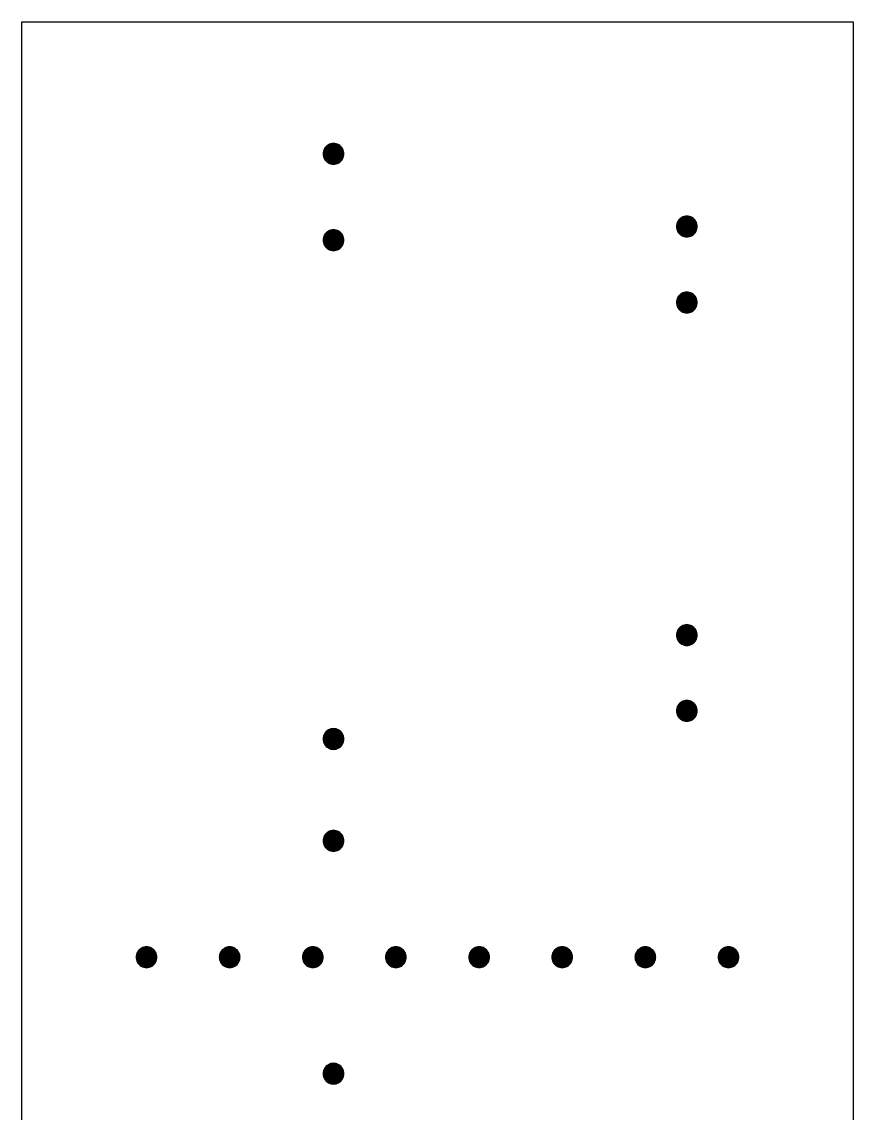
# Model space of a CAD drawing. Extents: x -2 to 177, y -6 to 16.
# Drawn here: x 63 to 67, y 10.25 to 15.5 of the extents above; entities that cross this region are included whole.
import ezdxf

# ---------------------------------------------------------------- set-up
doc = ezdxf.new("R2010")
doc.units = 0
doc.layers.add('Outline', color=1, linetype='continuous')
doc.layers.add('V2', color=103, linetype='continuous')

msp = doc.modelspace()

# ---------------------------------------------------------------- linework, layer by layer
at = {"layer": 'Outline'}
msp.add_lwpolyline([(67, 15.5), (67, 6.5), (63, 6.5), (63, 15.5)], close=True, dxfattribs=at)
at = {"layer": 'V2'}
for points in [[(64.55, 14.865), (64.5496, 14.8715), (64.5483, 14.8779), (64.5462, 14.8841), (64.5433, 14.89), (64.5397, 14.8954), (64.5354, 14.9004), (64.5304, 14.9047), (64.525, 14.9083), (64.5191, 14.9112), (64.5129, 14.9133), (64.5065, 14.9146), (64.5, 14.915), (64.4935, 14.9146), (64.4871, 14.9133), (64.4809, 14.9112), (64.475, 14.9083), (64.4696, 14.9047), (64.4646, 14.9004), (64.4603, 14.8954), (64.4567, 14.89), (64.4538, 14.8841), (64.4517, 14.8779), (64.4504, 14.8715), (64.45, 14.865), (64.4504, 14.8585), (64.4517, 14.8521), (64.4538, 14.8459), (64.4567, 14.84), (64.4603, 14.8346), (64.4646, 14.8296), (64.4696, 14.8253), (64.475, 14.8217), (64.4809, 14.8188), (64.4871, 14.8167), (64.4935, 14.8154), (64.5, 14.815), (64.5065, 14.8154), (64.5129, 14.8167), (64.5191, 14.8188), (64.525, 14.8217), (64.5304, 14.8253), (64.5354, 14.8296), (64.5397, 14.8346), (64.5433, 14.84), (64.5462, 14.8459), (64.5483, 14.8521), (64.5496, 14.8585), (64.55, 14.865)], [(66.25, 14.515), (66.2496, 14.5215), (66.2483, 14.5279), (66.2462, 14.5341), (66.2433, 14.54), (66.2397, 14.5454), (66.2354, 14.5504), (66.2304, 14.5547), (66.225, 14.5583), (66.2191, 14.5612), (66.2129, 14.5633), (66.2065, 14.5646), (66.2, 14.565), (66.1935, 14.5646), (66.1871, 14.5633), (66.1809, 14.5612), (66.175, 14.5583), (66.1696, 14.5547), (66.1646, 14.5504), (66.1603, 14.5454), (66.1567, 14.54), (66.1538, 14.5341), (66.1517, 14.5279), (66.1504, 14.5215), (66.15, 14.515), (66.1504, 14.5085), (66.1517, 14.5021), (66.1538, 14.4959), (66.1567, 14.49), (66.1603, 14.4846), (66.1646, 14.4796), (66.1696, 14.4753), (66.175, 14.4717), (66.1809, 14.4688), (66.1871, 14.4667), (66.1935, 14.4654), (66.2, 14.465), (66.2065, 14.4654), (66.2129, 14.4667), (66.2191, 14.4688), (66.225, 14.4717), (66.2304, 14.4753), (66.2354, 14.4796), (66.2397, 14.4846), (66.2433, 14.49), (66.2462, 14.4959), (66.2483, 14.5021), (66.2496, 14.5085), (66.25, 14.515)], [(64.55, 14.45), (64.5496, 14.4565), (64.5483, 14.4629), (64.5462, 14.4691), (64.5433, 14.475), (64.5397, 14.4804), (64.5354, 14.4854), (64.5304, 14.4897), (64.525, 14.4933), (64.5191, 14.4962), (64.5129, 14.4983), (64.5065, 14.4996), (64.5, 14.5), (64.4935, 14.4996), (64.4871, 14.4983), (64.4809, 14.4962), (64.475, 14.4933), (64.4696, 14.4897), (64.4646, 14.4854), (64.4603, 14.4804), (64.4567, 14.475), (64.4538, 14.4691), (64.4517, 14.4629), (64.4504, 14.4565), (64.45, 14.45), (64.4504, 14.4435), (64.4517, 14.4371), (64.4538, 14.4309), (64.4567, 14.425), (64.4603, 14.4196), (64.4646, 14.4146), (64.4696, 14.4103), (64.475, 14.4067), (64.4809, 14.4038), (64.4871, 14.4017), (64.4935, 14.4004), (64.5, 14.4), (64.5065, 14.4004), (64.5129, 14.4017), (64.5191, 14.4038), (64.525, 14.4067), (64.5304, 14.4103), (64.5354, 14.4146), (64.5397, 14.4196), (64.5433, 14.425), (64.5462, 14.4309), (64.5483, 14.4371), (64.5496, 14.4435), (64.55, 14.45)], [(66.25, 14.15), (66.2496, 14.1565), (66.2483, 14.1629), (66.2462, 14.1691), (66.2433, 14.175), (66.2397, 14.1804), (66.2354, 14.1854), (66.2304, 14.1897), (66.225, 14.1933), (66.2191, 14.1962), (66.2129, 14.1983), (66.2065, 14.1996), (66.2, 14.2), (66.1935, 14.1996), (66.1871, 14.1983), (66.1809, 14.1962), (66.175, 14.1933), (66.1696, 14.1897), (66.1646, 14.1854), (66.1603, 14.1804), (66.1567, 14.175), (66.1538, 14.1691), (66.1517, 14.1629), (66.1504, 14.1565), (66.15, 14.15), (66.1504, 14.1435), (66.1517, 14.1371), (66.1538, 14.1309), (66.1567, 14.125), (66.1603, 14.1196), (66.1646, 14.1146), (66.1696, 14.1103), (66.175, 14.1067), (66.1809, 14.1038), (66.1871, 14.1017), (66.1935, 14.1004), (66.2, 14.1), (66.2065, 14.1004), (66.2129, 14.1017), (66.2191, 14.1038), (66.225, 14.1067), (66.2304, 14.1103), (66.2354, 14.1146), (66.2397, 14.1196), (66.2433, 14.125), (66.2462, 14.1309), (66.2483, 14.1371), (66.2496, 14.1435), (66.25, 14.15)], [(66.25, 12.55), (66.2496, 12.5565), (66.2483, 12.5629), (66.2462, 12.5691), (66.2433, 12.575), (66.2397, 12.5804), (66.2354, 12.5854), (66.2304, 12.5897), (66.225, 12.5933), (66.2191, 12.5962), (66.2129, 12.5983), (66.2065, 12.5996), (66.2, 12.6), (66.1935, 12.5996), (66.1871, 12.5983), (66.1809, 12.5962), (66.175, 12.5933), (66.1696, 12.5897), (66.1646, 12.5854), (66.1603, 12.5804), (66.1567, 12.575), (66.1538, 12.5691), (66.1517, 12.5629), (66.1504, 12.5565), (66.15, 12.55), (66.1504, 12.5435), (66.1517, 12.5371), (66.1538, 12.5309), (66.1567, 12.525), (66.1603, 12.5196), (66.1646, 12.5146), (66.1696, 12.5103), (66.175, 12.5067), (66.1809, 12.5038), (66.1871, 12.5017), (66.1935, 12.5004), (66.2, 12.5), (66.2065, 12.5004), (66.2129, 12.5017), (66.2191, 12.5038), (66.225, 12.5067), (66.2304, 12.5103), (66.2354, 12.5146), (66.2397, 12.5196), (66.2433, 12.525), (66.2462, 12.5309), (66.2483, 12.5371), (66.2496, 12.5435), (66.25, 12.55)], [(66.25, 12.185), (66.2496, 12.1915), (66.2483, 12.1979), (66.2462, 12.2041), (66.2433, 12.21), (66.2397, 12.2154), (66.2354, 12.2204), (66.2304, 12.2247), (66.225, 12.2283), (66.2191, 12.2312), (66.2129, 12.2333), (66.2065, 12.2346), (66.2, 12.235), (66.1935, 12.2346), (66.1871, 12.2333), (66.1809, 12.2312), (66.175, 12.2283), (66.1696, 12.2247), (66.1646, 12.2204), (66.1603, 12.2154), (66.1567, 12.21), (66.1538, 12.2041), (66.1517, 12.1979), (66.1504, 12.1915), (66.15, 12.185), (66.1504, 12.1785), (66.1517, 12.1721), (66.1538, 12.1659), (66.1567, 12.16), (66.1603, 12.1546), (66.1646, 12.1496), (66.1696, 12.1453), (66.175, 12.1417), (66.1809, 12.1388), (66.1871, 12.1367), (66.1935, 12.1354), (66.2, 12.135), (66.2065, 12.1354), (66.2129, 12.1367), (66.2191, 12.1388), (66.225, 12.1417), (66.2304, 12.1453), (66.2354, 12.1496), (66.2397, 12.1546), (66.2433, 12.16), (66.2462, 12.1659), (66.2483, 12.1721), (66.2496, 12.1785), (66.25, 12.185)], [(64.55, 12.05), (64.5496, 12.0565), (64.5483, 12.0629), (64.5462, 12.0691), (64.5433, 12.075), (64.5397, 12.0804), (64.5354, 12.0854), (64.5304, 12.0897), (64.525, 12.0933), (64.5191, 12.0962), (64.5129, 12.0983), (64.5065, 12.0996), (64.5, 12.1), (64.4935, 12.0996), (64.4871, 12.0983), (64.4809, 12.0962), (64.475, 12.0933), (64.4696, 12.0897), (64.4646, 12.0854), (64.4603, 12.0804), (64.4567, 12.075), (64.4538, 12.0691), (64.4517, 12.0629), (64.4504, 12.0565), (64.45, 12.05), (64.4504, 12.0435), (64.4517, 12.0371), (64.4538, 12.0309), (64.4567, 12.025), (64.4603, 12.0196), (64.4646, 12.0146), (64.4696, 12.0103), (64.475, 12.0067), (64.4809, 12.0038), (64.4871, 12.0017), (64.4935, 12.0004), (64.5, 12), (64.5065, 12.0004), (64.5129, 12.0017), (64.5191, 12.0038), (64.525, 12.0067), (64.5304, 12.0103), (64.5354, 12.0146), (64.5397, 12.0196), (64.5433, 12.025), (64.5462, 12.0309), (64.5483, 12.0371), (64.5496, 12.0435), (64.55, 12.05)], [(64.55, 11.56), (64.5496, 11.5665), (64.5483, 11.5729), (64.5462, 11.5791), (64.5433, 11.585), (64.5397, 11.5904), (64.5354, 11.5954), (64.5304, 11.5997), (64.525, 11.6033), (64.5191, 11.6062), (64.5129, 11.6083), (64.5065, 11.6096), (64.5, 11.61), (64.4935, 11.6096), (64.4871, 11.6083), (64.4809, 11.6062), (64.475, 11.6033), (64.4696, 11.5997), (64.4646, 11.5954), (64.4603, 11.5904), (64.4567, 11.585), (64.4538, 11.5791), (64.4517, 11.5729), (64.4504, 11.5665), (64.45, 11.56), (64.4504, 11.5535), (64.4517, 11.5471), (64.4538, 11.5409), (64.4567, 11.535), (64.4603, 11.5296), (64.4646, 11.5246), (64.4696, 11.5203), (64.475, 11.5167), (64.4809, 11.5138), (64.4871, 11.5117), (64.4935, 11.5104), (64.5, 11.51), (64.5065, 11.5104), (64.5129, 11.5117), (64.5191, 11.5138), (64.525, 11.5167), (64.5304, 11.5203), (64.5354, 11.5246), (64.5397, 11.5296), (64.5433, 11.535), (64.5462, 11.5409), (64.5483, 11.5471), (64.5496, 11.5535), (64.55, 11.56)], [(63.65, 11), (63.6496, 11.0065), (63.6483, 11.0129), (63.6462, 11.0191), (63.6433, 11.025), (63.6397, 11.0304), (63.6354, 11.0354), (63.6304, 11.0397), (63.625, 11.0433), (63.6191, 11.0462), (63.6129, 11.0483), (63.6065, 11.0496), (63.6, 11.05), (63.5935, 11.0496), (63.5871, 11.0483), (63.5809, 11.0462), (63.575, 11.0433), (63.5696, 11.0397), (63.5646, 11.0354), (63.5603, 11.0304), (63.5567, 11.025), (63.5538, 11.0191), (63.5517, 11.0129), (63.5504, 11.0065), (63.55, 11), (63.5504, 10.9935), (63.5517, 10.9871), (63.5538, 10.9809), (63.5567, 10.975), (63.5603, 10.9696), (63.5646, 10.9646), (63.5696, 10.9603), (63.575, 10.9567), (63.5809, 10.9538), (63.5871, 10.9517), (63.5935, 10.9504), (63.6, 10.95), (63.6065, 10.9504), (63.6129, 10.9517), (63.6191, 10.9538), (63.625, 10.9567), (63.6304, 10.9603), (63.6354, 10.9646), (63.6397, 10.9696), (63.6433, 10.975), (63.6462, 10.9809), (63.6483, 10.9871), (63.6496, 10.9935), (63.65, 11)], [(64.05, 11), (64.0496, 11.0065), (64.0483, 11.0129), (64.0462, 11.0191), (64.0433, 11.025), (64.0397, 11.0304), (64.0354, 11.0354), (64.0304, 11.0397), (64.025, 11.0433), (64.0191, 11.0462), (64.0129, 11.0483), (64.0065, 11.0496), (64, 11.05), (63.9935, 11.0496), (63.9871, 11.0483), (63.9809, 11.0462), (63.975, 11.0433), (63.9696, 11.0397), (63.9646, 11.0354), (63.9603, 11.0304), (63.9567, 11.025), (63.9538, 11.0191), (63.9517, 11.0129), (63.9504, 11.0065), (63.95, 11), (63.9504, 10.9935), (63.9517, 10.9871), (63.9538, 10.9809), (63.9567, 10.975), (63.9603, 10.9696), (63.9646, 10.9646), (63.9696, 10.9603), (63.975, 10.9567), (63.9809, 10.9538), (63.9871, 10.9517), (63.9935, 10.9504), (64, 10.95), (64.0065, 10.9504), (64.0129, 10.9517), (64.0191, 10.9538), (64.025, 10.9567), (64.0304, 10.9603), (64.0354, 10.9646), (64.0397, 10.9696), (64.0433, 10.975), (64.0462, 10.9809), (64.0483, 10.9871), (64.0496, 10.9935), (64.05, 11)], [(64.45, 11), (64.4496, 11.0065), (64.4483, 11.0129), (64.4462, 11.0191), (64.4433, 11.025), (64.4397, 11.0304), (64.4354, 11.0354), (64.4304, 11.0397), (64.425, 11.0433), (64.4191, 11.0462), (64.4129, 11.0483), (64.4065, 11.0496), (64.4, 11.05), (64.3935, 11.0496), (64.3871, 11.0483), (64.3809, 11.0462), (64.375, 11.0433), (64.3696, 11.0397), (64.3646, 11.0354), (64.3603, 11.0304), (64.3567, 11.025), (64.3538, 11.0191), (64.3517, 11.0129), (64.3504, 11.0065), (64.35, 11), (64.3504, 10.9935), (64.3517, 10.9871), (64.3538, 10.9809), (64.3567, 10.975), (64.3603, 10.9696), (64.3646, 10.9646), (64.3696, 10.9603), (64.375, 10.9567), (64.3809, 10.9538), (64.3871, 10.9517), (64.3935, 10.9504), (64.4, 10.95), (64.4065, 10.9504), (64.4129, 10.9517), (64.4191, 10.9538), (64.425, 10.9567), (64.4304, 10.9603), (64.4354, 10.9646), (64.4397, 10.9696), (64.4433, 10.975), (64.4462, 10.9809), (64.4483, 10.9871), (64.4496, 10.9935), (64.45, 11)], [(64.85, 11), (64.8496, 11.0065), (64.8483, 11.0129), (64.8462, 11.0191), (64.8433, 11.025), (64.8397, 11.0304), (64.8354, 11.0354), (64.8304, 11.0397), (64.825, 11.0433), (64.8191, 11.0462), (64.8129, 11.0483), (64.8065, 11.0496), (64.8, 11.05), (64.7935, 11.0496), (64.7871, 11.0483), (64.7809, 11.0462), (64.775, 11.0433), (64.7696, 11.0397), (64.7646, 11.0354), (64.7603, 11.0304), (64.7567, 11.025), (64.7538, 11.0191), (64.7517, 11.0129), (64.7504, 11.0065), (64.75, 11), (64.7504, 10.9935), (64.7517, 10.9871), (64.7538, 10.9809), (64.7567, 10.975), (64.7603, 10.9696), (64.7646, 10.9646), (64.7696, 10.9603), (64.775, 10.9567), (64.7809, 10.9538), (64.7871, 10.9517), (64.7935, 10.9504), (64.8, 10.95), (64.8065, 10.9504), (64.8129, 10.9517), (64.8191, 10.9538), (64.825, 10.9567), (64.8304, 10.9603), (64.8354, 10.9646), (64.8397, 10.9696), (64.8433, 10.975), (64.8462, 10.9809), (64.8483, 10.9871), (64.8496, 10.9935), (64.85, 11)], [(65.25, 11), (65.2496, 11.0065), (65.2483, 11.0129), (65.2462, 11.0191), (65.2433, 11.025), (65.2397, 11.0304), (65.2354, 11.0354), (65.2304, 11.0397), (65.225, 11.0433), (65.2191, 11.0462), (65.2129, 11.0483), (65.2065, 11.0496), (65.2, 11.05), (65.1935, 11.0496), (65.1871, 11.0483), (65.1809, 11.0462), (65.175, 11.0433), (65.1696, 11.0397), (65.1646, 11.0354), (65.1603, 11.0304), (65.1567, 11.025), (65.1538, 11.0191), (65.1517, 11.0129), (65.1504, 11.0065), (65.15, 11), (65.1504, 10.9935), (65.1517, 10.9871), (65.1538, 10.9809), (65.1567, 10.975), (65.1603, 10.9696), (65.1646, 10.9646), (65.1696, 10.9603), (65.175, 10.9567), (65.1809, 10.9538), (65.1871, 10.9517), (65.1935, 10.9504), (65.2, 10.95), (65.2065, 10.9504), (65.2129, 10.9517), (65.2191, 10.9538), (65.225, 10.9567), (65.2304, 10.9603), (65.2354, 10.9646), (65.2397, 10.9696), (65.2433, 10.975), (65.2462, 10.9809), (65.2483, 10.9871), (65.2496, 10.9935), (65.25, 11)], [(65.65, 11), (65.6496, 11.0065), (65.6483, 11.0129), (65.6462, 11.0191), (65.6433, 11.025), (65.6397, 11.0304), (65.6354, 11.0354), (65.6304, 11.0397), (65.625, 11.0433), (65.6191, 11.0462), (65.6129, 11.0483), (65.6065, 11.0496), (65.6, 11.05), (65.5935, 11.0496), (65.5871, 11.0483), (65.5809, 11.0462), (65.575, 11.0433), (65.5696, 11.0397), (65.5646, 11.0354), (65.5603, 11.0304), (65.5567, 11.025), (65.5538, 11.0191), (65.5517, 11.0129), (65.5504, 11.0065), (65.55, 11), (65.5504, 10.9935), (65.5517, 10.9871), (65.5538, 10.9809), (65.5567, 10.975), (65.5603, 10.9696), (65.5646, 10.9646), (65.5696, 10.9603), (65.575, 10.9567), (65.5809, 10.9538), (65.5871, 10.9517), (65.5935, 10.9504), (65.6, 10.95), (65.6065, 10.9504), (65.6129, 10.9517), (65.6191, 10.9538), (65.625, 10.9567), (65.6304, 10.9603), (65.6354, 10.9646), (65.6397, 10.9696), (65.6433, 10.975), (65.6462, 10.9809), (65.6483, 10.9871), (65.6496, 10.9935), (65.65, 11)], [(66.05, 11), (66.0496, 11.0065), (66.0483, 11.0129), (66.0462, 11.0191), (66.0433, 11.025), (66.0397, 11.0304), (66.0354, 11.0354), (66.0304, 11.0397), (66.025, 11.0433), (66.0191, 11.0462), (66.0129, 11.0483), (66.0065, 11.0496), (66, 11.05), (65.9935, 11.0496), (65.9871, 11.0483), (65.9809, 11.0462), (65.975, 11.0433), (65.9696, 11.0397), (65.9646, 11.0354), (65.9603, 11.0304), (65.9567, 11.025), (65.9538, 11.0191), (65.9517, 11.0129), (65.9504, 11.0065), (65.95, 11), (65.9504, 10.9935), (65.9517, 10.9871), (65.9538, 10.9809), (65.9567, 10.975), (65.9603, 10.9696), (65.9646, 10.9646), (65.9696, 10.9603), (65.975, 10.9567), (65.9809, 10.9538), (65.9871, 10.9517), (65.9935, 10.9504), (66, 10.95), (66.0065, 10.9504), (66.0129, 10.9517), (66.0191, 10.9538), (66.025, 10.9567), (66.0304, 10.9603), (66.0354, 10.9646), (66.0397, 10.9696), (66.0433, 10.975), (66.0462, 10.9809), (66.0483, 10.9871), (66.0496, 10.9935), (66.05, 11)], [(66.45, 11), (66.4496, 11.0065), (66.4483, 11.0129), (66.4462, 11.0191), (66.4433, 11.025), (66.4397, 11.0304), (66.4354, 11.0354), (66.4304, 11.0397), (66.425, 11.0433), (66.4191, 11.0462), (66.4129, 11.0483), (66.4065, 11.0496), (66.4, 11.05), (66.3935, 11.0496), (66.3871, 11.0483), (66.3809, 11.0462), (66.375, 11.0433), (66.3696, 11.0397), (66.3646, 11.0354), (66.3603, 11.0304), (66.3567, 11.025), (66.3538, 11.0191), (66.3517, 11.0129), (66.3504, 11.0065), (66.35, 11), (66.3504, 10.9935), (66.3517, 10.9871), (66.3538, 10.9809), (66.3567, 10.975), (66.3603, 10.9696), (66.3646, 10.9646), (66.3696, 10.9603), (66.375, 10.9567), (66.3809, 10.9538), (66.3871, 10.9517), (66.3935, 10.9504), (66.4, 10.95), (66.4065, 10.9504), (66.4129, 10.9517), (66.4191, 10.9538), (66.425, 10.9567), (66.4304, 10.9603), (66.4354, 10.9646), (66.4397, 10.9696), (66.4433, 10.975), (66.4462, 10.9809), (66.4483, 10.9871), (66.4496, 10.9935), (66.45, 11)], [(64.55, 10.44), (64.5496, 10.4465), (64.5483, 10.4529), (64.5462, 10.4591), (64.5433, 10.465), (64.5397, 10.4704), (64.5354, 10.4754), (64.5304, 10.4797), (64.525, 10.4833), (64.5191, 10.4862), (64.5129, 10.4883), (64.5065, 10.4896), (64.5, 10.49), (64.4935, 10.4896), (64.4871, 10.4883), (64.4809, 10.4862), (64.475, 10.4833), (64.4696, 10.4797), (64.4646, 10.4754), (64.4603, 10.4704), (64.4567, 10.465), (64.4538, 10.4591), (64.4517, 10.4529), (64.4504, 10.4465), (64.45, 10.44), (64.4504, 10.4335), (64.4517, 10.4271), (64.4538, 10.4209), (64.4567, 10.415), (64.4603, 10.4096), (64.4646, 10.4046), (64.4696, 10.4003), (64.475, 10.3967), (64.4809, 10.3938), (64.4871, 10.3917), (64.4935, 10.3904), (64.5, 10.39), (64.5065, 10.3904), (64.5129, 10.3917), (64.5191, 10.3938), (64.525, 10.3967), (64.5304, 10.4003), (64.5354, 10.4046), (64.5397, 10.4096), (64.5433, 10.415), (64.5462, 10.4209), (64.5483, 10.4271), (64.5496, 10.4335), (64.55, 10.44)]]:
    msp.add_lwpolyline(points, close=True, dxfattribs=at)
for points in [[(64.4809, 14.9112), (64.4646, 14.9004), (64.5, 14.865)], [(64.5, 14.915), (64.4809, 14.9112), (64.5, 14.865)], [(64.5191, 14.9112), (64.5, 14.915), (64.5, 14.865)], [(64.5354, 14.9004), (64.5191, 14.9112), (64.5, 14.865)], [(64.4538, 14.8841), (64.45, 14.865), (64.5, 14.865)], [(64.45, 14.865), (64.4538, 14.8459), (64.5, 14.865)], [(64.4646, 14.9004), (64.4538, 14.8841), (64.5, 14.865)], [(64.4538, 14.8459), (64.4646, 14.8296), (64.5, 14.865)], [(64.4646, 14.8296), (64.4809, 14.8188), (64.5, 14.865)], [(64.4809, 14.8188), (64.5, 14.815), (64.5, 14.865)], [(64.5462, 14.8841), (64.5354, 14.9004), (64.5, 14.865)], [(64.55, 14.865), (64.5462, 14.8841), (64.5, 14.865)], [(64.5, 14.815), (64.5191, 14.8188), (64.5, 14.865)], [(64.5191, 14.8188), (64.5354, 14.8296), (64.5, 14.865)], [(64.5354, 14.8296), (64.5462, 14.8459), (64.5, 14.865)], [(64.5462, 14.8459), (64.55, 14.865), (64.5, 14.865)], [(66.1646, 14.5504), (66.1538, 14.5341), (66.2, 14.515)], [(66.1809, 14.5612), (66.1646, 14.5504), (66.2, 14.515)], [(66.2, 14.565), (66.1809, 14.5612), (66.2, 14.515)], [(66.2191, 14.5612), (66.2, 14.565), (66.2, 14.515)], [(66.2354, 14.5504), (66.2191, 14.5612), (66.2, 14.515)], [(66.2462, 14.5341), (66.2354, 14.5504), (66.2, 14.515)], [(64.4809, 14.4962), (64.4646, 14.4854), (64.5, 14.45)], [(64.5, 14.5), (64.4809, 14.4962), (64.5, 14.45)], [(64.5191, 14.4962), (64.5, 14.5), (64.5, 14.45)], [(64.5354, 14.4854), (64.5191, 14.4962), (64.5, 14.45)], [(66.1538, 14.5341), (66.15, 14.515), (66.2, 14.515)], [(66.15, 14.515), (66.1538, 14.4959), (66.2, 14.515)], [(66.1538, 14.4959), (66.1646, 14.4796), (66.2, 14.515)], [(66.1646, 14.4796), (66.1809, 14.4688), (66.2, 14.515)], [(66.1809, 14.4688), (66.2, 14.465), (66.2, 14.515)], [(66.25, 14.515), (66.2462, 14.5341), (66.2, 14.515)], [(66.2, 14.465), (66.2191, 14.4688), (66.2, 14.515)], [(66.2191, 14.4688), (66.2354, 14.4796), (66.2, 14.515)], [(66.2354, 14.4796), (66.2462, 14.4959), (66.2, 14.515)], [(66.2462, 14.4959), (66.25, 14.515), (66.2, 14.515)], [(64.4538, 14.4691), (64.45, 14.45), (64.5, 14.45)], [(64.45, 14.45), (64.4538, 14.4309), (64.5, 14.45)], [(64.4646, 14.4854), (64.4538, 14.4691), (64.5, 14.45)], [(64.4538, 14.4309), (64.4646, 14.4146), (64.5, 14.45)], [(64.4646, 14.4146), (64.4809, 14.4038), (64.5, 14.45)], [(64.4809, 14.4038), (64.5, 14.4), (64.5, 14.45)], [(64.5462, 14.4691), (64.5354, 14.4854), (64.5, 14.45)], [(64.55, 14.45), (64.5462, 14.4691), (64.5, 14.45)], [(64.5, 14.4), (64.5191, 14.4038), (64.5, 14.45)], [(64.5191, 14.4038), (64.5354, 14.4146), (64.5, 14.45)], [(64.5354, 14.4146), (64.5462, 14.4309), (64.5, 14.45)], [(64.5462, 14.4309), (64.55, 14.45), (64.5, 14.45)], [(66.1646, 14.1854), (66.1538, 14.1691), (66.2, 14.15)], [(66.1809, 14.1962), (66.1646, 14.1854), (66.2, 14.15)], [(66.2, 14.2), (66.1809, 14.1962), (66.2, 14.15)], [(66.2191, 14.1962), (66.2, 14.2), (66.2, 14.15)], [(66.2354, 14.1854), (66.2191, 14.1962), (66.2, 14.15)], [(66.2462, 14.1691), (66.2354, 14.1854), (66.2, 14.15)], [(66.1538, 14.1691), (66.15, 14.15), (66.2, 14.15)], [(66.15, 14.15), (66.1538, 14.1309), (66.2, 14.15)], [(66.1538, 14.1309), (66.1646, 14.1146), (66.2, 14.15)], [(66.1646, 14.1146), (66.1809, 14.1038), (66.2, 14.15)], [(66.1809, 14.1038), (66.2, 14.1), (66.2, 14.15)], [(66.25, 14.15), (66.2462, 14.1691), (66.2, 14.15)], [(66.2, 14.1), (66.2191, 14.1038), (66.2, 14.15)], [(66.2191, 14.1038), (66.2354, 14.1146), (66.2, 14.15)], [(66.2354, 14.1146), (66.2462, 14.1309), (66.2, 14.15)], [(66.2462, 14.1309), (66.25, 14.15), (66.2, 14.15)], [(66.2, 12.6), (66.1809, 12.5962), (66.2, 12.55)], [(66.2191, 12.5962), (66.2, 12.6), (66.2, 12.55)], [(66.1538, 12.5691), (66.15, 12.55), (66.2, 12.55)], [(66.15, 12.55), (66.1538, 12.5309), (66.2, 12.55)], [(66.1646, 12.5854), (66.1538, 12.5691), (66.2, 12.55)], [(66.1538, 12.5309), (66.1646, 12.5146), (66.2, 12.55)], [(66.1809, 12.5962), (66.1646, 12.5854), (66.2, 12.55)], [(66.1646, 12.5146), (66.1809, 12.5038), (66.2, 12.55)], [(66.1809, 12.5038), (66.2, 12.5), (66.2, 12.55)], [(66.2354, 12.5854), (66.2191, 12.5962), (66.2, 12.55)], [(66.2462, 12.5691), (66.2354, 12.5854), (66.2, 12.55)], [(66.25, 12.55), (66.2462, 12.5691), (66.2, 12.55)], [(66.2, 12.5), (66.2191, 12.5038), (66.2, 12.55)], [(66.2191, 12.5038), (66.2354, 12.5146), (66.2, 12.55)], [(66.2354, 12.5146), (66.2462, 12.5309), (66.2, 12.55)], [(66.2462, 12.5309), (66.25, 12.55), (66.2, 12.55)], [(66.2, 12.235), (66.1809, 12.2312), (66.2, 12.185)], [(66.2191, 12.2312), (66.2, 12.235), (66.2, 12.185)], [(66.1538, 12.2041), (66.15, 12.185), (66.2, 12.185)], [(66.15, 12.185), (66.1538, 12.1659), (66.2, 12.185)], [(66.1646, 12.2204), (66.1538, 12.2041), (66.2, 12.185)], [(66.1538, 12.1659), (66.1646, 12.1496), (66.2, 12.185)], [(66.1809, 12.2312), (66.1646, 12.2204), (66.2, 12.185)], [(66.1646, 12.1496), (66.1809, 12.1388), (66.2, 12.185)], [(66.1809, 12.1388), (66.2, 12.135), (66.2, 12.185)], [(66.2354, 12.2204), (66.2191, 12.2312), (66.2, 12.185)], [(66.2462, 12.2041), (66.2354, 12.2204), (66.2, 12.185)], [(66.25, 12.185), (66.2462, 12.2041), (66.2, 12.185)], [(66.2, 12.135), (66.2191, 12.1388), (66.2, 12.185)], [(66.2191, 12.1388), (66.2354, 12.1496), (66.2, 12.185)], [(66.2354, 12.1496), (66.2462, 12.1659), (66.2, 12.185)], [(66.2462, 12.1659), (66.25, 12.185), (66.2, 12.185)], [(64.4646, 12.0854), (64.4538, 12.0691), (64.5, 12.05)], [(64.4809, 12.0962), (64.4646, 12.0854), (64.5, 12.05)], [(64.5, 12.1), (64.4809, 12.0962), (64.5, 12.05)], [(64.5191, 12.0962), (64.5, 12.1), (64.5, 12.05)], [(64.5354, 12.0854), (64.5191, 12.0962), (64.5, 12.05)], [(64.5462, 12.0691), (64.5354, 12.0854), (64.5, 12.05)], [(64.4538, 12.0691), (64.45, 12.05), (64.5, 12.05)], [(64.45, 12.05), (64.4538, 12.0309), (64.5, 12.05)], [(64.4538, 12.0309), (64.4646, 12.0146), (64.5, 12.05)], [(64.4646, 12.0146), (64.4809, 12.0038), (64.5, 12.05)], [(64.4809, 12.0038), (64.5, 12), (64.5, 12.05)], [(64.55, 12.05), (64.5462, 12.0691), (64.5, 12.05)], [(64.5, 12), (64.5191, 12.0038), (64.5, 12.05)], [(64.5191, 12.0038), (64.5354, 12.0146), (64.5, 12.05)], [(64.5354, 12.0146), (64.5462, 12.0309), (64.5, 12.05)], [(64.5462, 12.0309), (64.55, 12.05), (64.5, 12.05)], [(64.4809, 11.6062), (64.4646, 11.5954), (64.5, 11.56)], [(64.5, 11.61), (64.4809, 11.6062), (64.5, 11.56)], [(64.5191, 11.6062), (64.5, 11.61), (64.5, 11.56)], [(64.5354, 11.5954), (64.5191, 11.6062), (64.5, 11.56)], [(64.4538, 11.5791), (64.45, 11.56), (64.5, 11.56)], [(64.45, 11.56), (64.4538, 11.5409), (64.5, 11.56)], [(64.4646, 11.5954), (64.4538, 11.5791), (64.5, 11.56)], [(64.4538, 11.5409), (64.4646, 11.5246), (64.5, 11.56)], [(64.4646, 11.5246), (64.4809, 11.5138), (64.5, 11.56)], [(64.4809, 11.5138), (64.5, 11.51), (64.5, 11.56)], [(64.5462, 11.5791), (64.5354, 11.5954), (64.5, 11.56)], [(64.55, 11.56), (64.5462, 11.5791), (64.5, 11.56)], [(64.5, 11.51), (64.5191, 11.5138), (64.5, 11.56)], [(64.5191, 11.5138), (64.5354, 11.5246), (64.5, 11.56)], [(64.5354, 11.5246), (64.5462, 11.5409), (64.5, 11.56)], [(64.5462, 11.5409), (64.55, 11.56), (64.5, 11.56)], [(63.5646, 11.0354), (63.5538, 11.0191), (63.6, 11)], [(63.5809, 11.0462), (63.5646, 11.0354), (63.6, 11)], [(63.6, 11.05), (63.5809, 11.0462), (63.6, 11)], [(63.6191, 11.0462), (63.6, 11.05), (63.6, 11)], [(63.6354, 11.0354), (63.6191, 11.0462), (63.6, 11)], [(63.6462, 11.0191), (63.6354, 11.0354), (63.6, 11)], [(63.9646, 11.0354), (63.9538, 11.0191), (64, 11)], [(63.9809, 11.0462), (63.9646, 11.0354), (64, 11)], [(64, 11.05), (63.9809, 11.0462), (64, 11)], [(64.0191, 11.0462), (64, 11.05), (64, 11)], [(64.0354, 11.0354), (64.0191, 11.0462), (64, 11)], [(64.0462, 11.0191), (64.0354, 11.0354), (64, 11)], [(64.3646, 11.0354), (64.3538, 11.0191), (64.4, 11)], [(64.3809, 11.0462), (64.3646, 11.0354), (64.4, 11)], [(64.4, 11.05), (64.3809, 11.0462), (64.4, 11)], [(64.4191, 11.0462), (64.4, 11.05), (64.4, 11)], [(64.4354, 11.0354), (64.4191, 11.0462), (64.4, 11)], [(64.4462, 11.0191), (64.4354, 11.0354), (64.4, 11)], [(64.7646, 11.0354), (64.7538, 11.0191), (64.8, 11)], [(64.7809, 11.0462), (64.7646, 11.0354), (64.8, 11)], [(64.8, 11.05), (64.7809, 11.0462), (64.8, 11)], [(64.8191, 11.0462), (64.8, 11.05), (64.8, 11)], [(64.8354, 11.0354), (64.8191, 11.0462), (64.8, 11)], [(64.8462, 11.0191), (64.8354, 11.0354), (64.8, 11)], [(65.1646, 11.0354), (65.1538, 11.0191), (65.2, 11)], [(65.1809, 11.0462), (65.1646, 11.0354), (65.2, 11)], [(65.2, 11.05), (65.1809, 11.0462), (65.2, 11)], [(65.2191, 11.0462), (65.2, 11.05), (65.2, 11)], [(65.2354, 11.0354), (65.2191, 11.0462), (65.2, 11)], [(65.2462, 11.0191), (65.2354, 11.0354), (65.2, 11)], [(65.5646, 11.0354), (65.5538, 11.0191), (65.6, 11)], [(65.5809, 11.0462), (65.5646, 11.0354), (65.6, 11)], [(65.6, 11.05), (65.5809, 11.0462), (65.6, 11)], [(65.6191, 11.0462), (65.6, 11.05), (65.6, 11)], [(65.6354, 11.0354), (65.6191, 11.0462), (65.6, 11)], [(65.6462, 11.0191), (65.6354, 11.0354), (65.6, 11)], [(65.9646, 11.0354), (65.9538, 11.0191), (66, 11)], [(65.9809, 11.0462), (65.9646, 11.0354), (66, 11)], [(66, 11.05), (65.9809, 11.0462), (66, 11)], [(66.0191, 11.0462), (66, 11.05), (66, 11)], [(66.0354, 11.0354), (66.0191, 11.0462), (66, 11)], [(66.0462, 11.0191), (66.0354, 11.0354), (66, 11)], [(66.3646, 11.0354), (66.3538, 11.0191), (66.4, 11)], [(66.3809, 11.0462), (66.3646, 11.0354), (66.4, 11)], [(66.4, 11.05), (66.3809, 11.0462), (66.4, 11)], [(66.4191, 11.0462), (66.4, 11.05), (66.4, 11)], [(66.4354, 11.0354), (66.4191, 11.0462), (66.4, 11)], [(66.4462, 11.0191), (66.4354, 11.0354), (66.4, 11)], [(63.5538, 11.0191), (63.55, 11), (63.6, 11)], [(63.55, 11), (63.5538, 10.9809), (63.6, 11)], [(63.5538, 10.9809), (63.5646, 10.9646), (63.6, 11)], [(63.5646, 10.9646), (63.5809, 10.9538), (63.6, 11)], [(63.5809, 10.9538), (63.6, 10.95), (63.6, 11)], [(63.65, 11), (63.6462, 11.0191), (63.6, 11)], [(63.6, 10.95), (63.6191, 10.9538), (63.6, 11)], [(63.6191, 10.9538), (63.6354, 10.9646), (63.6, 11)], [(63.6354, 10.9646), (63.6462, 10.9809), (63.6, 11)], [(63.6462, 10.9809), (63.65, 11), (63.6, 11)], [(63.9538, 11.0191), (63.95, 11), (64, 11)], [(63.95, 11), (63.9538, 10.9809), (64, 11)], [(63.9538, 10.9809), (63.9646, 10.9646), (64, 11)], [(63.9646, 10.9646), (63.9809, 10.9538), (64, 11)], [(63.9809, 10.9538), (64, 10.95), (64, 11)], [(64.05, 11), (64.0462, 11.0191), (64, 11)], [(64, 10.95), (64.0191, 10.9538), (64, 11)], [(64.0191, 10.9538), (64.0354, 10.9646), (64, 11)], [(64.0354, 10.9646), (64.0462, 10.9809), (64, 11)], [(64.0462, 10.9809), (64.05, 11), (64, 11)], [(64.3538, 11.0191), (64.35, 11), (64.4, 11)], [(64.35, 11), (64.3538, 10.9809), (64.4, 11)], [(64.3538, 10.9809), (64.3646, 10.9646), (64.4, 11)], [(64.3646, 10.9646), (64.3809, 10.9538), (64.4, 11)], [(64.3809, 10.9538), (64.4, 10.95), (64.4, 11)], [(64.45, 11), (64.4462, 11.0191), (64.4, 11)], [(64.4, 10.95), (64.4191, 10.9538), (64.4, 11)], [(64.4191, 10.9538), (64.4354, 10.9646), (64.4, 11)], [(64.4354, 10.9646), (64.4462, 10.9809), (64.4, 11)], [(64.4462, 10.9809), (64.45, 11), (64.4, 11)], [(64.7538, 11.0191), (64.75, 11), (64.8, 11)], [(64.75, 11), (64.7538, 10.9809), (64.8, 11)], [(64.7538, 10.9809), (64.7646, 10.9646), (64.8, 11)], [(64.7646, 10.9646), (64.7809, 10.9538), (64.8, 11)], [(64.7809, 10.9538), (64.8, 10.95), (64.8, 11)], [(64.85, 11), (64.8462, 11.0191), (64.8, 11)], [(64.8, 10.95), (64.8191, 10.9538), (64.8, 11)], [(64.8191, 10.9538), (64.8354, 10.9646), (64.8, 11)], [(64.8354, 10.9646), (64.8462, 10.9809), (64.8, 11)], [(64.8462, 10.9809), (64.85, 11), (64.8, 11)], [(65.1538, 11.0191), (65.15, 11), (65.2, 11)], [(65.15, 11), (65.1538, 10.9809), (65.2, 11)], [(65.1538, 10.9809), (65.1646, 10.9646), (65.2, 11)], [(65.1646, 10.9646), (65.1809, 10.9538), (65.2, 11)], [(65.1809, 10.9538), (65.2, 10.95), (65.2, 11)], [(65.25, 11), (65.2462, 11.0191), (65.2, 11)], [(65.2, 10.95), (65.2191, 10.9538), (65.2, 11)], [(65.2191, 10.9538), (65.2354, 10.9646), (65.2, 11)], [(65.2354, 10.9646), (65.2462, 10.9809), (65.2, 11)], [(65.2462, 10.9809), (65.25, 11), (65.2, 11)], [(65.5538, 11.0191), (65.55, 11), (65.6, 11)], [(65.55, 11), (65.5538, 10.9809), (65.6, 11)], [(65.5538, 10.9809), (65.5646, 10.9646), (65.6, 11)], [(65.5646, 10.9646), (65.5809, 10.9538), (65.6, 11)], [(65.5809, 10.9538), (65.6, 10.95), (65.6, 11)], [(65.65, 11), (65.6462, 11.0191), (65.6, 11)], [(65.6, 10.95), (65.6191, 10.9538), (65.6, 11)], [(65.6191, 10.9538), (65.6354, 10.9646), (65.6, 11)], [(65.6354, 10.9646), (65.6462, 10.9809), (65.6, 11)], [(65.6462, 10.9809), (65.65, 11), (65.6, 11)], [(65.9538, 11.0191), (65.95, 11), (66, 11)], [(65.95, 11), (65.9538, 10.9809), (66, 11)], [(65.9538, 10.9809), (65.9646, 10.9646), (66, 11)], [(65.9646, 10.9646), (65.9809, 10.9538), (66, 11)], [(65.9809, 10.9538), (66, 10.95), (66, 11)], [(66.05, 11), (66.0462, 11.0191), (66, 11)], [(66, 10.95), (66.0191, 10.9538), (66, 11)], [(66.0191, 10.9538), (66.0354, 10.9646), (66, 11)], [(66.0354, 10.9646), (66.0462, 10.9809), (66, 11)], [(66.0462, 10.9809), (66.05, 11), (66, 11)], [(66.3538, 11.0191), (66.35, 11), (66.4, 11)], [(66.35, 11), (66.3538, 10.9809), (66.4, 11)], [(66.3538, 10.9809), (66.3646, 10.9646), (66.4, 11)], [(66.3646, 10.9646), (66.3809, 10.9538), (66.4, 11)], [(66.3809, 10.9538), (66.4, 10.95), (66.4, 11)], [(66.45, 11), (66.4462, 11.0191), (66.4, 11)], [(66.4, 10.95), (66.4191, 10.9538), (66.4, 11)], [(66.4191, 10.9538), (66.4354, 10.9646), (66.4, 11)], [(66.4354, 10.9646), (66.4462, 10.9809), (66.4, 11)], [(66.4462, 10.9809), (66.45, 11), (66.4, 11)], [(64.4538, 10.4591), (64.45, 10.44), (64.5, 10.44)], [(64.4646, 10.4754), (64.4538, 10.4591), (64.5, 10.44)], [(64.4809, 10.4862), (64.4646, 10.4754), (64.5, 10.44)], [(64.5, 10.49), (64.4809, 10.4862), (64.5, 10.44)], [(64.5191, 10.4862), (64.5, 10.49), (64.5, 10.44)], [(64.5354, 10.4754), (64.5191, 10.4862), (64.5, 10.44)], [(64.5462, 10.4591), (64.5354, 10.4754), (64.5, 10.44)], [(64.55, 10.44), (64.5462, 10.4591), (64.5, 10.44)], [(64.45, 10.44), (64.4538, 10.4209), (64.5, 10.44)], [(64.4538, 10.4209), (64.4646, 10.4046), (64.5, 10.44)], [(64.4646, 10.4046), (64.4809, 10.3938), (64.5, 10.44)], [(64.4809, 10.3938), (64.5, 10.39), (64.5, 10.44)], [(64.5, 10.39), (64.5191, 10.3938), (64.5, 10.44)], [(64.5191, 10.3938), (64.5354, 10.4046), (64.5, 10.44)], [(64.5354, 10.4046), (64.5462, 10.4209), (64.5, 10.44)], [(64.5462, 10.4209), (64.55, 10.44), (64.5, 10.44)]]:
    msp.add_solid(points, dxfattribs=at)

doc.saveas('drawing.dxf')
